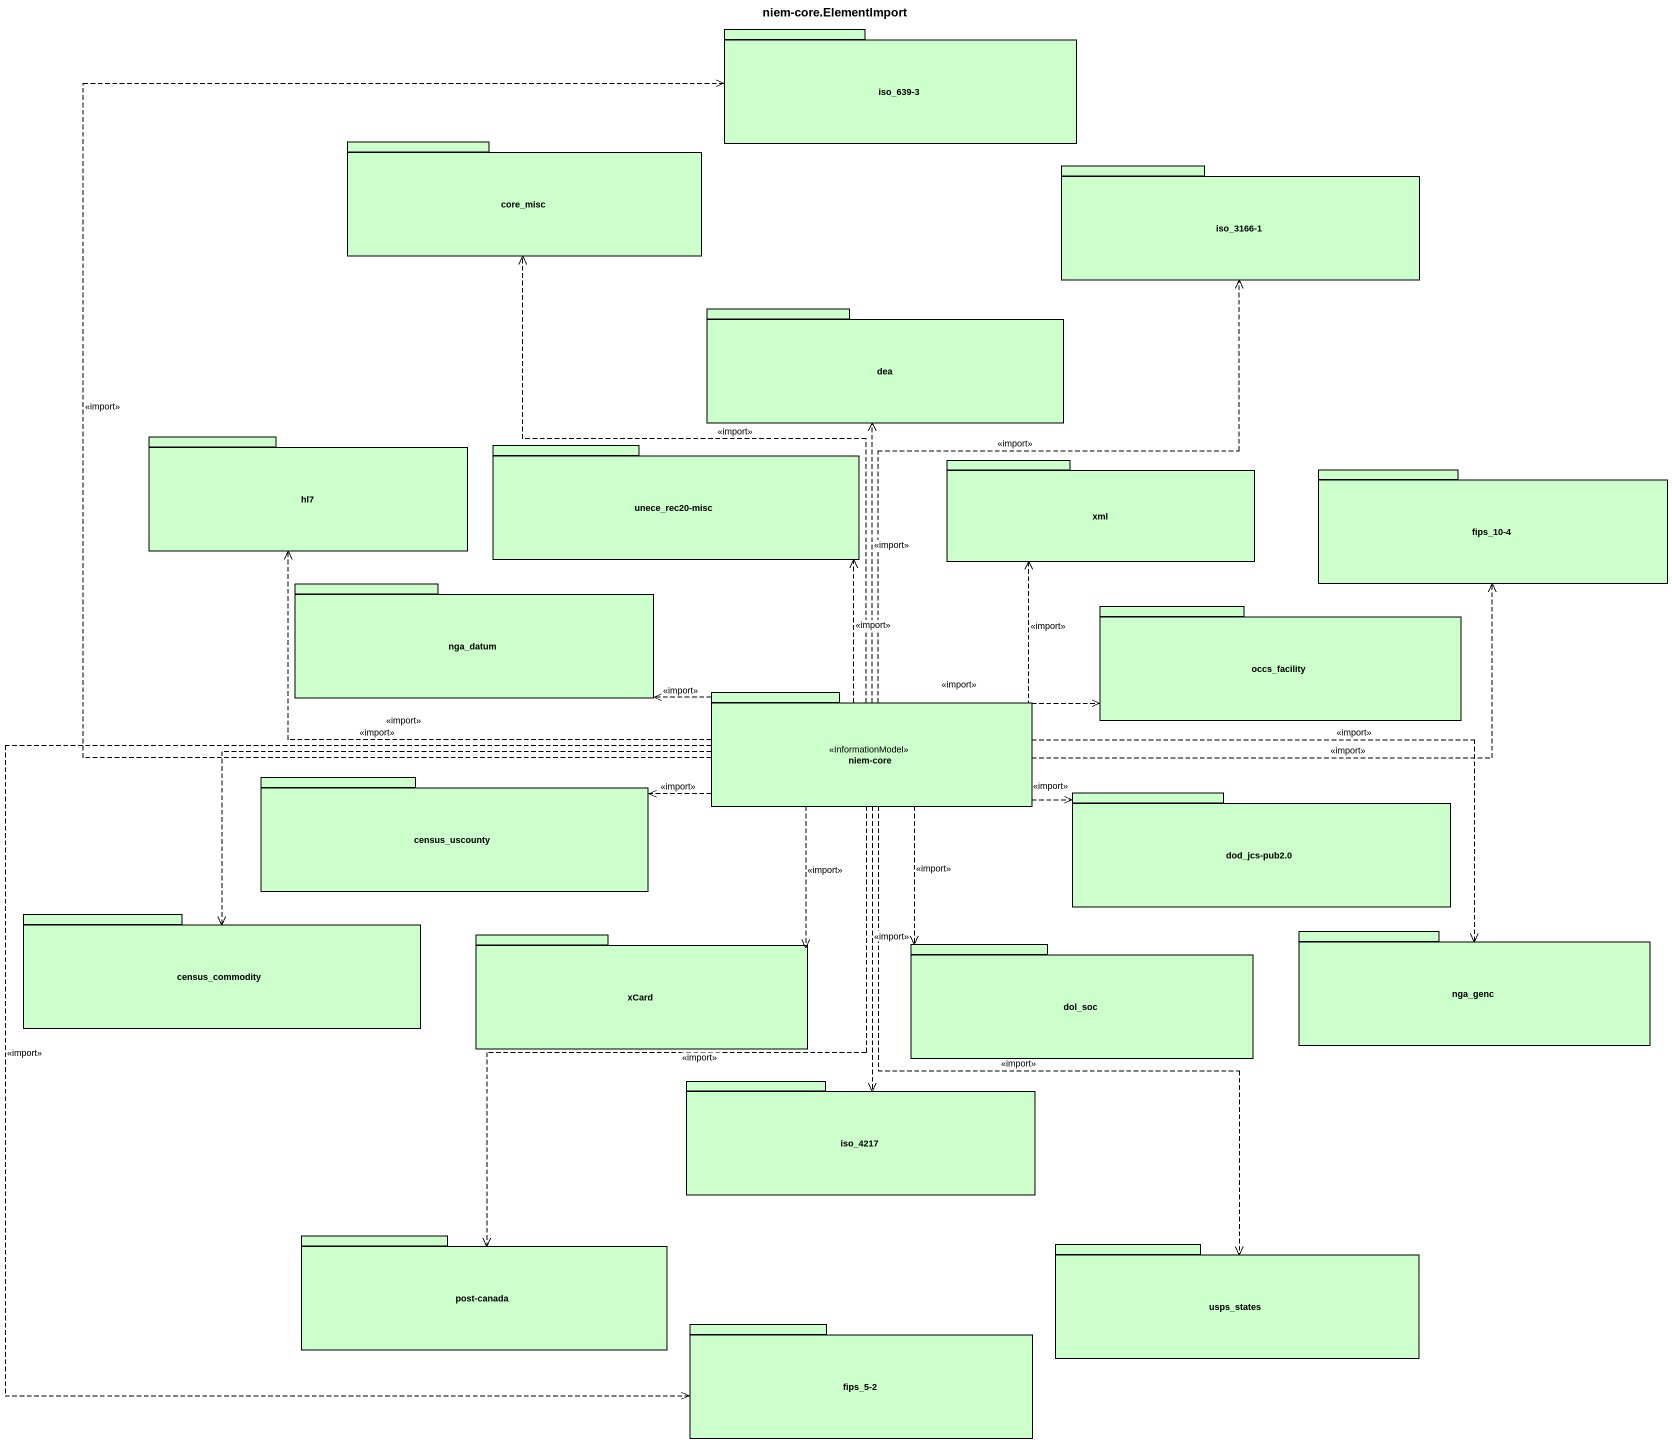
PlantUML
@startuml
title niem-core.ElementImport
package "iso_639-3" as iso_639_3 #CCFFCC {
}
package core_misc #CCFFCC {
}
package "iso_3166-1" as iso_3166_1 #CCFFCC {
}
package dea #CCFFCC {
}
package hl7 #CCFFCC {
}
package "unece_rec20-misc" as unece_rec20_misc #CCFFCC {
}
package xml #CCFFCC {
}
package "fips_10-4" as fips_10_4 #CCFFCC {
}
package nga_datum #CCFFCC {
}
package occs_facility #CCFFCC {
}
package "niem-core" as niem_core <<InformationModel>> #CCFFCC {
}
package census_uscounty #CCFFCC {
}
package "dod_jcs-pub2.0" as dod_jcs_pub2_0 #CCFFCC {
}
package census_commodity #CCFFCC {
}
package xCard #CCFFCC {
}
package nga_genc #CCFFCC {
}
package dol_soc #CCFFCC {
}
package iso_4217 #CCFFCC {
}
package "post-canada" as post_canada #CCFFCC {
}
package usps_states #CCFFCC {
}
package "fips_5-2" as fips_5_2 #CCFFCC {
}
niem_core .up.> iso_639_3 : <<import>>
niem_core .up.> core_misc : <<import>>
niem_core .up.> iso_3166_1 : <<import>>
niem_core .up.> dea : <<import>>
niem_core .left.> hl7 : <<import>>
niem_core .up.> unece_rec20_misc : <<import>>
niem_core .up.> xml : <<import>>
niem_core .right.> fips_10_4 : <<import>>
niem_core .left.> nga_datum : <<import>>
niem_core .right.> occs_facility : <<import>>
niem_core .left.> census_uscounty : <<import>>
niem_core .right.> dod_jcs_pub2_0 : <<import>>
niem_core .left.> census_commodity : <<import>>
niem_core ..> xCard : <<import>>
niem_core .right.> nga_genc : <<import>>
niem_core ..> dol_soc : <<import>>
niem_core ..> iso_4217 : <<import>>
niem_core ..> post_canada : <<import>>
niem_core ..> usps_states : <<import>>
niem_core ..> fips_5_2 : <<import>>
@enduml
